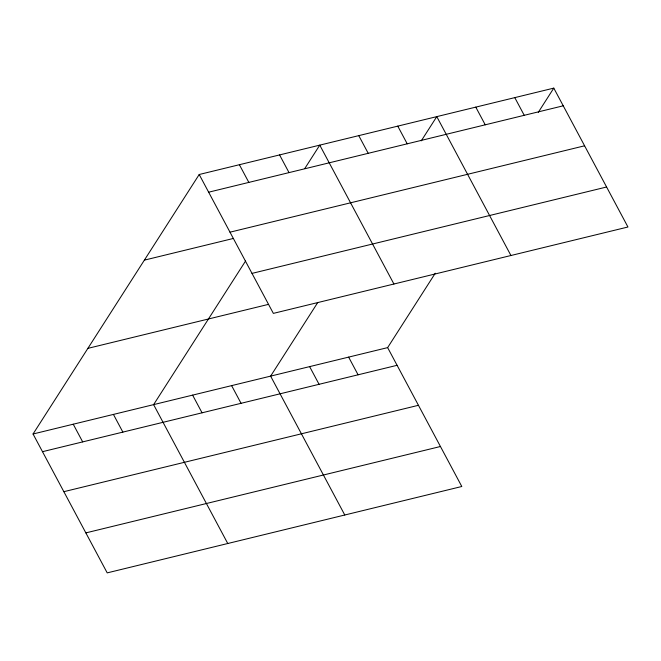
<?xml version="1.0" encoding="UTF-8"?>
<svg xmlns="http://www.w3.org/2000/svg" width="661" height="661" viewBox="0 0 661 661"><rect width="100%" height="100%" fill="white"/><g stroke="black" fill="none" stroke-linecap="round" stroke-linejoin="round"><path stroke-width="0.99" d="M435.268 273.224L387.643 347.612L461.799 486.496L107.206 572.88L33.05 433.996L199.201 174.504L553.794 88.12L627.95 227.004L273.357 313.388L199.201 174.504M245.553 261.037L153.608 404.631L227.764 543.507M304.812 168.489L319.767 145.131L393.923 284.015M317.701 302.598L270.622 376.126L344.778 515.002M421.272 140.843L436.781 116.625L510.936 255.51M538.285 112.337L553.794 88.12M208.653 192.194L563.238 105.81M230.003 232.185L584.597 145.8M144.371 260.137L233.573 238.406M252.006 273.39L606.6 187.005M87.88 348.364L268.449 304.374M33.05 433.996L387.643 347.612M42.494 451.686L397.087 365.302M63.853 491.685L418.438 405.3M85.847 532.89L440.441 446.505M514.787 97.621L524.239 115.311M475.788 107.123L485.232 124.813M397.773 126.127L407.217 143.817M358.766 135.629L368.218 153.319M279.578 154.922L289.022 172.612M348.636 357.114L358.08 374.804M239.389 164.713L248.833 182.403M309.629 366.615L319.073 384.314M231.623 385.627L241.067 403.317M192.615 395.129L202.059 412.819M113.428 414.422L122.872 432.112M73.239 424.213L82.683 441.903"/></g></svg>
